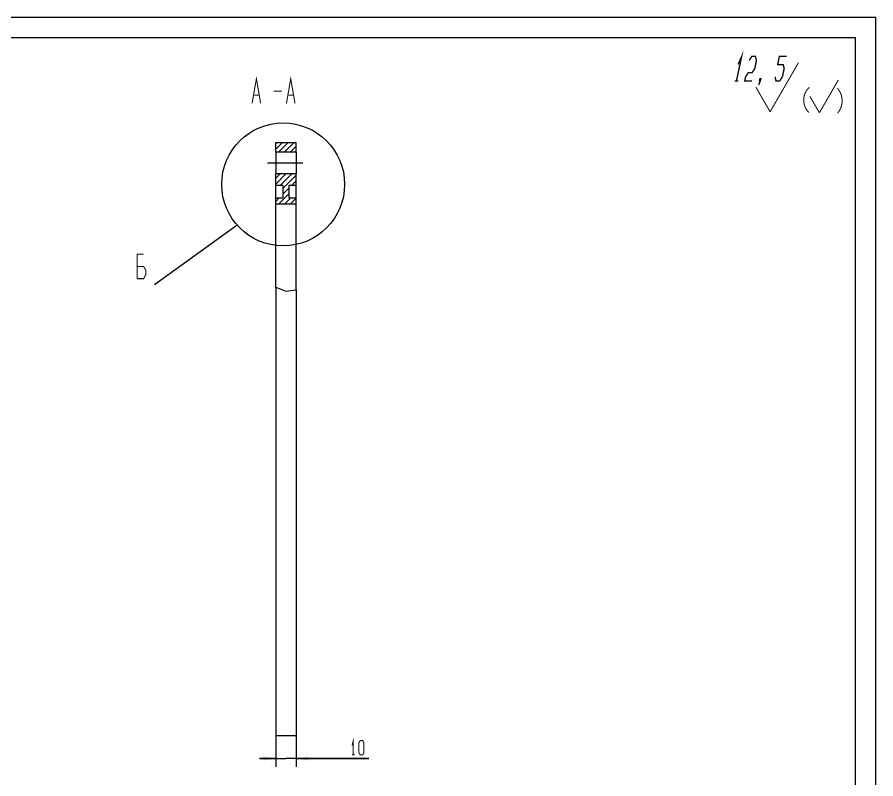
# Model space of a CAD drawing. Header units: millimetres. Extents: x 0 to 420, y 0 to 297.
# Drawn here: x 210 to 420, y 110.7 to 297 of the extents above; entities that cross this region are included whole.
import ezdxf

# ---------------------------------------------------------------- set-up
doc = ezdxf.new("R2010")
doc.units = ezdxf.units.MM
doc.header["$LTSCALE"] = 23.1
doc.linetypes.add('CENTER', pattern=[0.6, 0.375, -0.075, 0.075, -0.075])
doc.layers.get('0').update_dxf_attribs({"linetype": 'CONTINUOUS'})
for name, color, linetype in [('ALL_AXIS', 7, 'CONTINUOUS'), ('ALL_DIMENSIONS', 7, 'CONTINUOUS'), ('ALL_ROUND', 7, 'CONTINUOUS'), ('ALL_SURF_FIN', 7, 'CONTINUOUS')]:
    doc.layers.add(name, color=color, linetype=linetype)
doc.styles.get("Standard").update_dxf_attribs({"font": 'txt', "width": 0.7})
doc.dimstyles.new('DIMSTYLE_1', dxfattribs={"dimtxt": 3.5, "dimasz": 3, "dimexe": 0.18, "dimexo": 0.0625, "dimgap": 0.09, "dimtad": 1, "dimdec": 5, "dimlfac": 2, "dimdsep": 46, "dimtxsty": 'STANDARD', "dimblk": '_FILLED', "dimblk1": '_FILLED', "dimblk2": '_FILLED', "dimcen": 0.09, "dimadec": 0, "dimazin": 0, "dimtp": 0.2, "dimtm": 0.2, "dimtfac": 1, "dimtdec": 5, "dimtofl": 0, "dimtmove": 0, "dimatfit": 3, "dimldrblk": '_FILLED', "dimfxl": 1, "dimtolj": 1, "dimarcsym": 0})
doc.dimstyles.get("Standard").update_dxf_attribs({"dimtxt": 3.5, "dimasz": 3, "dimexe": 0.18, "dimexo": 0.0625, "dimgap": 0.09, "dimtad": 1, "dimdec": 5, "dimdsep": 46, "dimtxsty": 'STANDARD', "dimblk": '_FILLED', "dimblk1": '_FILLED', "dimblk2": '_FILLED', "dimcen": 0.09, "dimadec": 0, "dimazin": 0, "dimtol": 1, "dimtp": 1e-05, "dimtm": 1e-05, "dimtfac": 1, "dimtdec": 5, "dimtofl": 0, "dimtmove": 0, "dimatfit": 3, "dimldrblk": '_FILLED', "dimfxl": 1, "dimtolj": 1, "dimarcsym": 0})

# ---------------------------------------------------------------- blocks, each defined once
blk = doc.blocks.new('_FILLED')
at = {"color": 0, "linetype": 'ByBlock'}
blk.add_solid([(0, 0), (-1, 0.167), (-1, -0.167)], dxfattribs=at)
blk = doc.blocks.new('*D2')
at = {"layer": 'ALL_DIMENSIONS', "color": 2, "linetype": 'Continuous'}
for p, q in [((273.23, 121.34), (273.23, 113.69)), ((278.23, 121.34), (278.23, 113.69)), ((273.23, 115.69), (269.23, 115.69)), ((269.23, 115.69), (275.73, 115.69)), ((296.03, 115.69), (275.73, 115.69)), ((278.23, 115.69), (296.03, 115.69))]:
    blk.add_line(p, q, dxfattribs=at)
at = {"layer": 'ALL_DIMENSIONS', "color": 2, "linetype": 'Continuous', "xscale": 3, "yscale": 3, "zscale": 3}
blk.add_blockref('_FILLED', (273.23, 115.69), dxfattribs=at)
at = {"layer": 'ALL_DIMENSIONS', "color": 2, "linetype": 'Continuous', "xscale": 3, "yscale": 3, "zscale": 3, "rotation": 180}
blk.add_blockref('_FILLED', (278.23, 115.69), dxfattribs=at)
blk = doc.blocks.new('SYM_0_BL1', base_point=(398.14, 279.95))
at = {"layer": 'ALL_SURF_FIN', "color": 2, "linetype": 'Continuous'}
for points, const_width in [([(386.31, 285.42), (387.19, 287.42), (385.91, 281.42)], 0.333), ([(389, 286.42), (389.66, 287.42), (390.56, 287.42), (390.8, 286.42), (390.38, 284.42), (389.71, 283.42), (388.81, 283.42), (388.15, 282.42), (387.94, 281.42), (389.74, 281.42)], 0.333), ([(394.14, 273.86), (401.08, 285.88)], 0.25), ([(395.35, 282.42), (395.59, 281.42), (396.49, 281.42), (397.15, 282.42), (397.58, 284.42), (397.34, 285.42), (395.99, 285.42), (396.41, 287.42), (398.21, 287.42)], 0.333), ([(385.46, 281.42), (386.36, 281.42)], 0.333), ([(391.76, 281.42), (391.54, 281.42), (391.65, 281.92), (391.87, 281.92), (391.76, 281.42), (391.33, 280.42)], 0.333), ([(406.2, 273.62), (410.82, 281.63)], 0.25), ([(394.14, 273.86), (390.65, 279.91)], 0.25), ([(406.2, 273.62), (403.87, 277.65)], 0.25)]:
    blk.add_lwpolyline(points, dxfattribs=dict(at, const_width=const_width))
at = {"layer": 'ALL_SURF_FIN', "color": 2, "linetype": 'Continuous', "const_width": 0.25}
for points in [[(403.73, 279.83, 0.433164), (403.66, 273.66)], [(410.63, 273.51, 0.372459), (410.58, 279.67)]]:
    blk.add_lwpolyline(points, format="xyb", dxfattribs=at)

msp = doc.modelspace()

# ---------------------------------------------------------------- linework, layer by layer
at = {"color": 7, "linetype": 'Continuous'}
for p, q in [((0, 297), (420, 297)), ((420, 0), (420, 297)), ((20, 292), (415, 292)), ((415, 5), (415, 292)), ((273.2253429, 263.9644781), (273.2253429, 266.3394781)), ((273.2253429, 266.3394781), (278.2253429, 266.3394781)), ((278.2253429, 263.9644781), (278.2253429, 266.3394781)), ((278.2253429, 263.9644781), (273.2253429, 263.9644781)), ((273.2253429, 251.3394781), (273.2253429, 258.7144781)), ((278.2253429, 258.7144781), (273.2253429, 258.7144781)), ((278.2253429, 251.3394781), (278.2253429, 258.7144781)), ((274.9753429, 255.8394781), (273.2253429, 255.8394781)), ((274.9753429, 255.8394781), (274.9753429, 252.8394781)), ((276.4753429, 255.8394781), (276.4753429, 252.8394781)), ((278.2253429, 255.8394781), (276.4753429, 255.8394781)), ((273.2253429, 252.8394781), (274.9753429, 252.8394781)), ((276.4753429, 252.8394781), (278.2253429, 252.8394781)), ((273.2253429, 251.3394781), (278.2253429, 251.3394781)), ((273.2253429, 230.9305736), (273.2253429, 121.3394781)), ((273.2253429, 230.9305736), (275.6669255, 230.0119509)), ((275.6669255, 230.0119509), (278.2253429, 230.326286)), ((278.2253429, 230.326286), (278.2253429, 121.3394781)), ((273.2253429, 121.3394781), (278.2253429, 121.3394781))]:
    msp.add_line(p, q, dxfattribs=at)
at = {"color": 2, "linetype": 'Continuous'}
for p, q in [((273.2253429, 266.0961157), (273.4687053, 266.3394781)), ((273.2253429, 264.6819022), (274.8829189, 266.3394781)), ((273.9221324, 263.9644781), (276.2971324, 266.3394781)), ((275.336346, 263.9644781), (277.711346, 266.3394781)), ((276.7505595, 263.9644781), (278.2253429, 265.4392615)), ((278.1647731, 263.9644781), (278.2253429, 264.0250479)), ((273.2253429, 257.6108344), (274.3289867, 258.7144781)), ((273.2253429, 256.1966208), (275.7432002, 258.7144781)), ((274.2824138, 255.8394781), (277.1574138, 258.7144781)), ((274.9753429, 255.1181937), (278.2253429, 258.3681937)), ((277.1108409, 255.8394781), (278.2253429, 256.9539801)), ((274.9753429, 253.7039801), (276.4753429, 255.2039801)), ((273.2253429, 251.9539801), (274.1108409, 252.8394781)), ((274.0250545, 251.3394781), (276.4753429, 253.7897665)), ((275.439268, 251.3394781), (276.939268, 252.8394781)), ((276.8534816, 251.3394781), (278.2253429, 252.7113394))]:
    msp.add_line(p, q, dxfattribs=at)
at = {"color": 2, "linetype": 'Continuous', "const_width": 0.25}
for points in [[(267.4535852, 275.9142957), (268.5035852, 281.914292), (269.5535852, 275.9142957)], [(275.8535852, 275.9142957), (276.9035852, 281.914292), (277.9535852, 275.9142957)], [(267.9785852, 277.9142944), (269.0285852, 277.9142944)], [(272.7035852, 278.914281), (274.8035852, 278.914281)], [(276.3785852, 277.9142944), (277.4285852, 277.9142944)], [(239.3630603, 233.0475073), (239.3630603, 239.0475037), (240.9380603, 239.0475037)], [(239.3630603, 233.0475073), (240.9380603, 233.0475073), (241.4630603, 234.0475195), (241.4630603, 235.0475061), (240.9380603, 236.0475183), (239.3630603, 236.0475183)]]:
    msp.add_lwpolyline(points, dxfattribs=at)
at = {"color": 2, "linetype": 'Continuous'}
msp.add_circle((275.0527467, 256.1086647), 15.0310075, dxfattribs=at)
at = {"layer": 'ALL_AXIS', "color": 7, "linetype": 'Continuous'}
for p, q in [((273.2253429, 263.9640716), (273.2253429, 258.7148847)), ((278.2253429, 263.9640716), (278.2253429, 258.7148847))]:
    msp.add_line(p, q, dxfattribs=at)
at = {"layer": 'ALL_AXIS', "color": 7, "linetype": 'CENTER'}
msp.add_line((271.2253429, 261.3394781), (280.2253429, 261.3394781), dxfattribs=at)
at = {"layer": 'ALL_DIMENSIONS', "color": 2, "linetype": 'Continuous', "const_width": 0.25}
for points in [[(291.8992053, 118.9017792), (292.2054639, 120.068443), (292.2054639, 116.5684387)], [(293.8898218, 116.5684387), (293.5835889, 117.1517834), (293.5835889, 119.4851111), (293.8898218, 120.068443), (294.5023389, 120.068443), (294.8085718, 119.4851111), (294.8085718, 117.1517834), (294.5023389, 116.5684387), (293.8898218, 116.5684387)], [(291.8992053, 116.5684387), (292.5116968, 116.5684387)]]:
    msp.add_lwpolyline(points, dxfattribs=at)
at = {"layer": 'ALL_ROUND', "color": 7, "linetype": 'Continuous'}
for p, q in [((273.2253429, 230.9305736), (273.2253429, 251.3394781)), ((278.2253429, 230.326286), (278.2253429, 251.3394781))]:
    msp.add_line(p, q, dxfattribs=at)

# ---------------------------------------------------------------- block references
at = {"layer": 'ALL_SURF_FIN', "color": 2, "linetype": 'Continuous'}
msp.add_blockref('SYM_0_BL1', (398.1439967, 279.9494911), dxfattribs=at)

# ---------------------------------------------------------------- dimensions: what is measured, and where the dimension line sits
at = {"layer": 'ALL_DIMENSIONS', "color": 2, "linetype": 'Continuous'}
dim = msp.add_linear_dim(base=(278.2253429, 115.6934449), p1=(273.2253429, 121.3394781), p2=(278.2253429, 121.3394781), dimstyle='DIMSTYLE_1', dxfattribs=at)
dim.commit()
dim.dimension.update_dxf_attribs({"geometry": '*D2', "text_midpoint": (291.1335842, 116.5684449), "dimtype": 160})

# ---------------------------------------------------------------- leaders
at = {"color": 2, "linetype": 'Continuous'}
msp.add_leader([(263.8439535, 246.0939686), (243.5630573, 231.5475118)], dimstyle='STANDARD', override={"dimtad": 1, "dimldrblk": 'NONE'}, dxfattribs=at)

doc.saveas('drawing.dxf')
